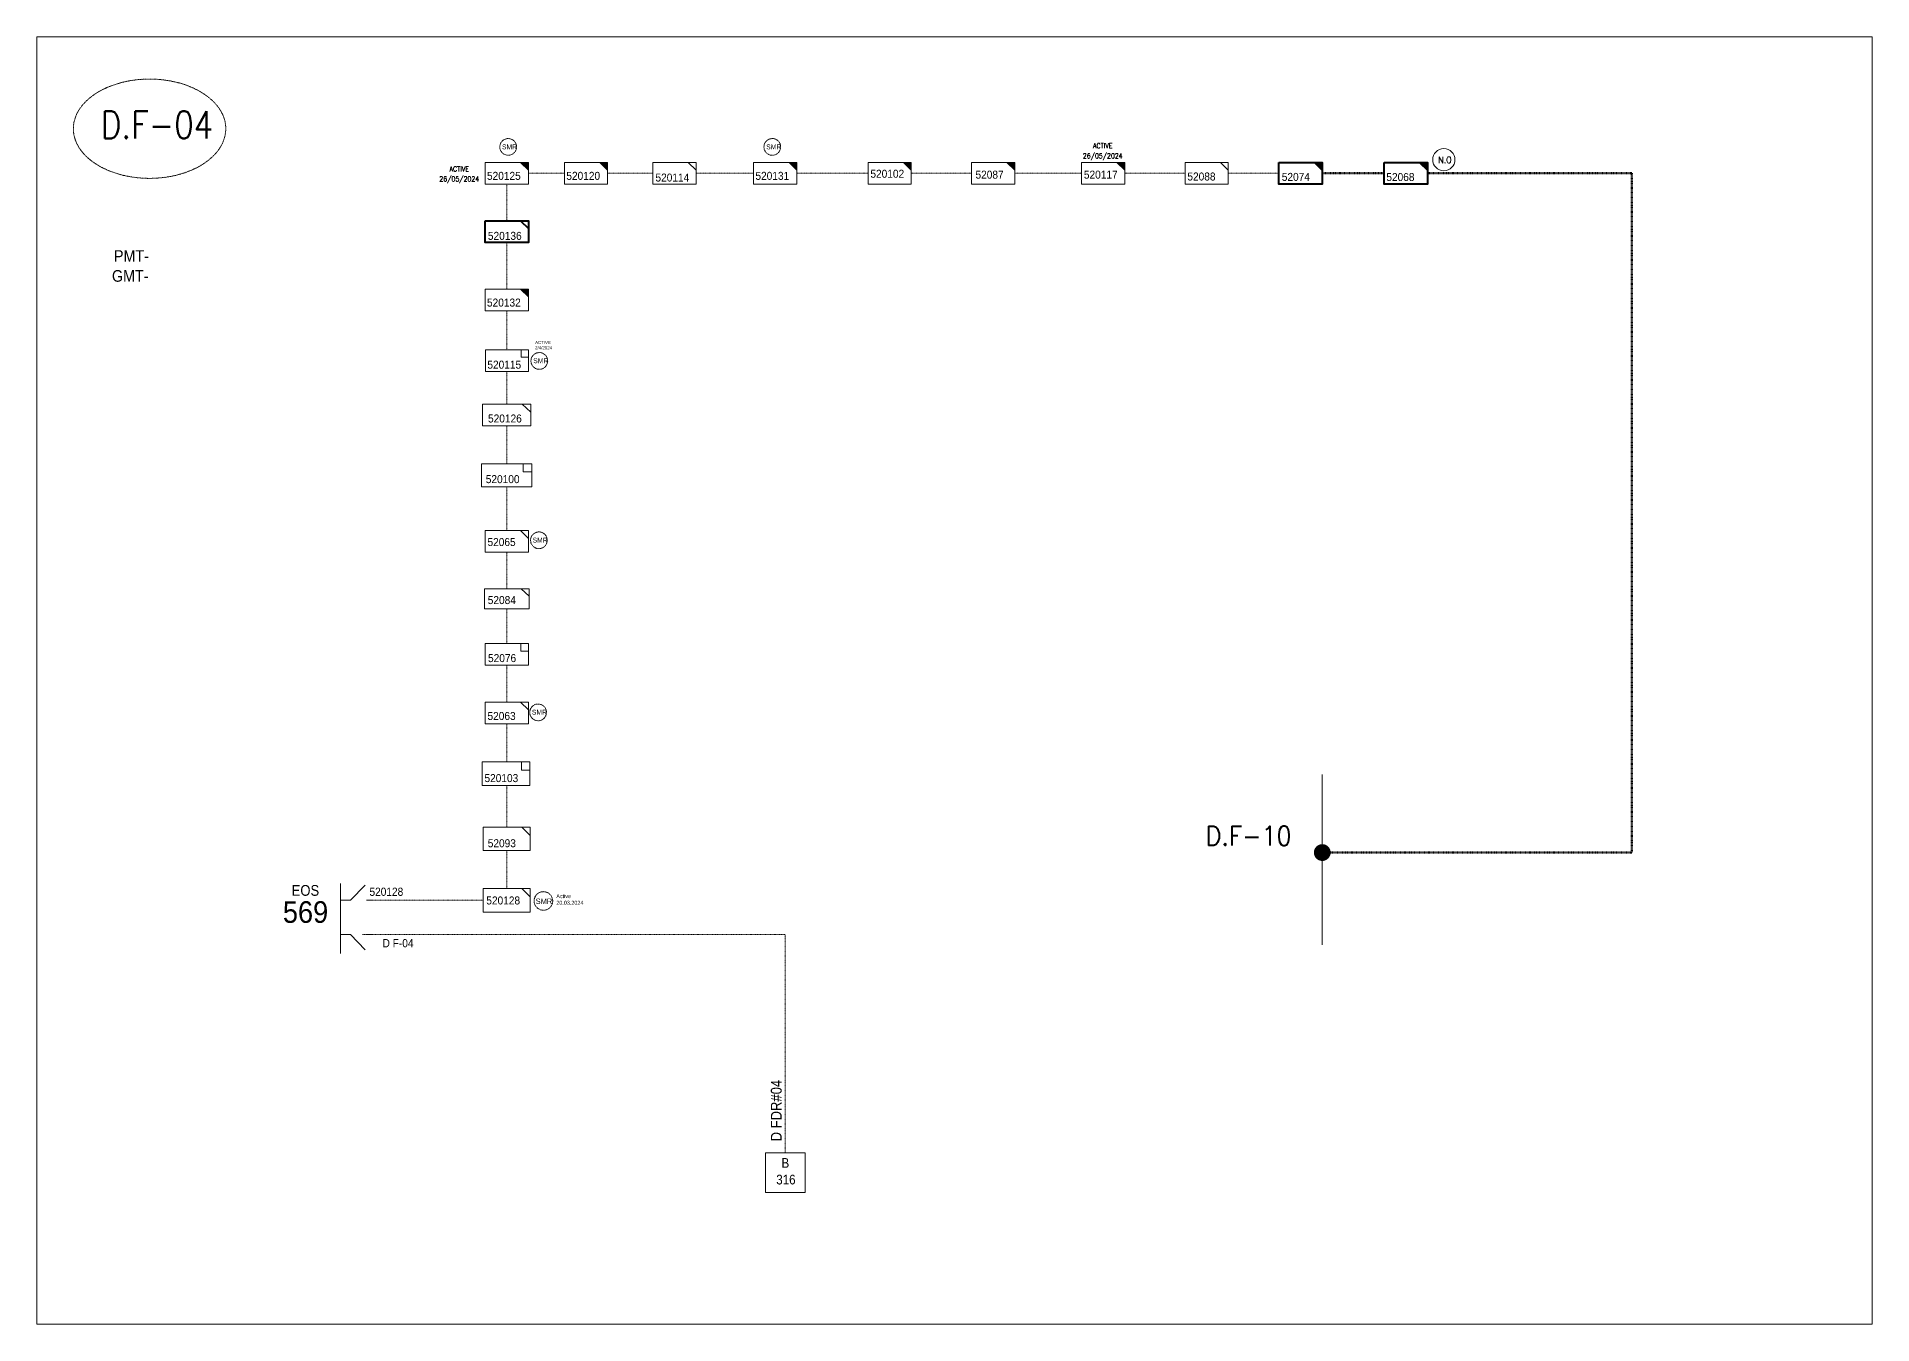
# Model space of a CAD drawing. Header units: metres. Extents: x 65984 to 144644, y -19036 to 23726.
# Drawn here: x 84420 to 85813, y 11581 to 12557 of the extents above; entities that cross this region are included whole.
import ezdxf
from ezdxf.enums import TextEntityAlignment as Align

# ---------------------------------------------------------------- set-up
doc = ezdxf.new("R2010")
doc.units = ezdxf.units.M
doc.header["$MEASUREMENT"] = 0
doc.linetypes.add('DGN Style 3', pattern=[0.013877, 0, -0.013877])
doc.layers.get('0').update_dxf_attribs({"color": 95, "lineweight": 40})
for name, color, linetype, lineweight in [('d_eos', 111, 'Continuous', 40), ('d_eos no', 121, 'Continuous', 40), ('d_switch', 95, 'Continuous', 40), ('d_tf no', 6, 'Continuous', 40), ('d_ug cable', 95, 'Continuous', 40), ('d_ug tf', 1, 'Continuous', 40), ('fedr no', 95, 'Continuous', 40), ('GRID STATION  04', 7, 'Continuous', 40), ('Level 37', 7, 'Continuous', 0), ('O H MAIN FEEDER', 4, 'Continuous', 100), ('SW N O', 114, 'Continuous', 30)]:
    doc.layers.add(name, color=color, linetype=linetype, lineweight=lineweight)
doc.styles.add('NASKHF', font='naskhf.shx', dxfattribs={"height": 8})
doc.styles.add('Style-Arial', font='arial.ttf')
doc.styles.add('Style-ENGINEERING', font='ENGINEERING.shx')
doc.styles.add('Style-msdefault', font='msdefault.shx')
doc.styles.add('Style-STANDARD', font='STANDARD.shx')

# ---------------------------------------------------------------- blocks, each defined once
blk = doc.blocks.new('TF_8')
at = {"color": 0, "linetype": 'ByBlock', "lineweight": -2}
blk.add_line((6.3, 4.95), (9.9, 1.35), dxfattribs=at)
blk.add_3dface([(-10.1, 4.95), (9.9, 4.95), (9.9, -5.05), (-10.1, -5.05)], dxfattribs=at)
blk = doc.blocks.new('exist.us-1000kva')
at = {"color": 0, "linetype": 'ByBlock', "lineweight": -2, "flags": 128}
blk.add_lwpolyline([(40, 12.9), (32.8, 20), (40, 20)], close=True, dxfattribs=at)
at = {"color": 0, "linetype": 'ByBlock', "lineweight": -2, "extrusion": (0, 0, -1)}
blk.add_solid([(-40, 12.9), (-32.8, 20), (-40, 20)], dxfattribs=at)
at = {"color": 0, "linetype": 'ByBlock', "lineweight": -2, "xscale": 2, "yscale": 2}
blk.add_blockref('TF_8', (20.2, 10.1), dxfattribs=at)
blk = doc.blocks.new('TF3')
at = {"color": 0, "linetype": 'ByBlock', "lineweight": -2}
for p, q in [((11.3, 9), (18.3, 9)), ((18.3, 9), (18.3, 2))]:
    blk.add_line(p, q, dxfattribs=at)
at = {"color": 0, "linetype": 'ByBlock', "lineweight": -2, "flags": 128}
blk.add_lwpolyline([(18.3, 2), (11.3, 2), (11.3, 9)], dxfattribs=at)
at = {"color": 0, "linetype": 'ByBlock', "lineweight": -2}
blk.add_3dface([(-21.7, 9), (18.3, 9), (18.3, -11), (-21.7, -11)], dxfattribs=at)
blk = doc.blocks.new('*U4128')
at = {"layer": 'SW N O', "color": 3, "lineweight": 13, "ltscale": 0.426762}
blk.add_circle((0, 0), 16.8, dxfattribs=at)
at = {"layer": 'SW N O', "color": 3, "lineweight": 13, "style": 'Style-STANDARD'}
blk.add_text('N.O', height=9.6, dxfattribs=at).set_placement((1.7, -0.2), align=Align.MIDDLE_CENTER)

msp = doc.modelspace()

# ---------------------------------------------------------------- hatches: boundary and pattern name
at = {"layer": 'd_ug cable', "linetype": 'DGN Style 3', "lineweight": 106}
h = msp.add_hatch(color=7, dxfattribs=at)
edge = h.paths.add_edge_path(flags=0)
edge.add_arc((85395.4, 11938.3), 6.38, 0, 360)

# ---------------------------------------------------------------- linework, layer by layer
at = {"layer": 'd_eos', "color": 7, "linetype": 'Continuous', "lineweight": 13, "ltscale": 1.047039}
for p, q in [((84650.7, 11914.8), (84650.7, 11861.8)), ((84658.3, 11902.1), (84669.5, 11913.6)), ((84650.7, 11902.1), (84658.3, 11902.1)), ((84670.5, 11902.1), (84675.2, 11902.1)), ((84650.7, 11876.1), (84658.3, 11876.1)), ((84658.3, 11876.1), (84669.5, 11864.6)), ((84670.5, 11876.1), (84675.2, 11876.1))]:
    msp.add_line(p, q, dxfattribs=at)
at = {"layer": 'd_ug cable', "color": 218, "linetype": 'DGN Style 3', "lineweight": 13}
for p, q in [((84793.3, 12453.4), (84820.6, 12453.4)), ((84853.5, 12453.4), (84887.6, 12453.4)), ((84920.5, 12453.4), (84964.1, 12453.4)), ((84996.9, 12453.4), (85050.9, 12453.4)), ((85083.7, 12453.4), (85129.3, 12453.4)), ((85162.1, 12453.4), (85212.8, 12453.4)), ((85245.6, 12453.4), (85291.3, 12453.4)), ((85324.2, 12453.4), (85362.5, 12453.4))]:
    msp.add_line(p, q, dxfattribs=at)
at = {"layer": 'd_ug cable', "color": 218, "linetype": 'DGN Style 3', "lineweight": 106}
msp.add_line((85395.3, 12453.4), (85442.3, 12453.4), dxfattribs=at)
at = {"layer": 'd_ug cable', "color": 218, "linetype": 'DGN Style 3', "lineweight": 106, "flags": 128}
msp.add_lwpolyline([(85395.4, 11938.3), (85630.2, 11938.3), (85630.2, 12453.4), (85475.2, 12453.4)], dxfattribs=at)
at = {"layer": 'd_ug cable', "color": 218, "linetype": 'DGN Style 3', "lineweight": 13, "flags": 128}
for points in [[(84776.9, 12417.4), (84776.9, 12445.2)], [(84776.9, 12365.5), (84776.9, 12401)], [(84776.9, 12319.6), (84776.9, 12349.1)], [(84776.9, 12278.3), (84776.9, 12303.2)], [(84776.9, 12233.2), (84776.9, 12261.9)], [(84776.9, 12182.5), (84776.9, 12215.6)], [(84776.9, 12138.2), (84776.9, 12166.1)], [(84776.9, 12096.8), (84776.9, 12123.1)], [(84776.9, 12052.5), (84776.9, 12080.4)], [(84776.9, 12007.2), (84776.9, 12036.1)], [(84776.9, 11957.7), (84776.9, 11989.1)], [(84776.9, 11911), (84776.9, 11939.8)], [(84675.2, 11902.1), (84759.1, 11902.1)], [(84988.1, 11710.7), (84988.1, 11876.1), (84667.5, 11876.1)]]:
    msp.add_lwpolyline(points, dxfattribs=at)
at = {"layer": 'd_ug cable', "color": 2, "linetype": 'DGN Style 3', "lineweight": 13}
for centre, radius in [((84778, 12473.4), 6.34), ((84978.3, 12473.4), 6.34), ((84801.6, 12311.1), 6.34), ((84801.3, 12175.1), 6.34), ((84800.7, 12044.6), 6.34), ((84804.7, 11901.6), 7.05)]:
    msp.add_circle(centre, radius, dxfattribs=at)
at = {"layer": 'fedr no', "color": 82, "linetype": 'DGN Style 3', "lineweight": 13, "true_color": 0x1dc70e}
msp.add_ellipse((84506, 12487.2), major_axis=(57.8, 0), ratio=0.651175, dxfattribs=at)
at = {"layer": 'GRID STATION  04', "color": 218, "linetype": 'Continuous', "lineweight": 13, "ltscale": 0.965996, "flags": 128}
msp.add_lwpolyline([(84973.1, 11710.7), (84973.1, 11680.6), (85003.2, 11680.6), (85003.2, 11710.7)], close=True, dxfattribs=at)
at = {"layer": 'O H MAIN FEEDER', "color": 1, "lineweight": 13, "ltscale": 0.817289}
msp.add_line((85395.4, 11868.4), (85395.4, 11997.5), dxfattribs=at)
at = {"layer": 'O H MAIN FEEDER', "color": 140, "lineweight": 13, "ltscale": 0.498271, "flags": 128}
msp.add_lwpolyline([(84420.4, 12557), (85812.5, 12557), (85812.5, 11580.6), (84420.4, 11580.6)], close=True, dxfattribs=at)

# ---------------------------------------------------------------- block references
at = {"layer": 'd_tf no', "color": 2, "linetype": 'Continuous', "lineweight": 13, "xscale": 0.8205015588112918, "yscale": 0.8205015588112918, "zscale": 0.5190031620046214, "rotation": 359.9999999999999}
msp.add_blockref('exist.us-1000kva', (85212.8, 12445.2), dxfattribs=at)
at = {"layer": 'd_ug tf', "color": 2, "linetype": 'Continuous', "lineweight": 13, "rotation": 359.9999999999999}
for name, p, xscale, yscale, zscale in [('exist.us-1000kva', (84760.5, 12445.2), 0.8205015588112918, 0.8205015588112918, 0.5190031620046214), ('exist.us-1000kva', (84964.1, 12445.2), 0.8205015588112918, 0.8205015588112918, 0.5190031620046214), ('TF3', (84778.5, 12312.2), 0.8202915104122351, 0.8202915104122351, 0.1581921637790085)]:
    msp.add_blockref(name, p, dxfattribs=dict(at, xscale=xscale, yscale=yscale, zscale=zscale))
at = {"layer": 'd_ug tf', "color": 218, "linetype": 'Continuous', "lineweight": 13, "rotation": 359.9999999999999}
for name, p, xscale, yscale, zscale in [('exist.us-1000kva', (84820.6, 12445.2), 0.8205015588112918, 0.8205015588112918, 0.5190031620046214), ('TF_8', (84904.2, 12453.5), 1.641003117622584, 1.641003117622584, 0.5190031620046214), ('exist.us-1000kva', (85050.9, 12445.2), 0.8205015588112918, 0.8205015588112918, 0.5190031620046214), ('exist.us-1000kva', (85129.3, 12445.2), 0.8205015588112918, 0.8205015588112918, 0.5190031620046214), ('exist.us-1000kva', (84760.5, 12349.1), 0.8205015588112918, 0.8205015588112918, 0.5190031620046214), ('TF_8', (84777.1, 12270.1), 1.831898349209491, 1.641003117622584, 0.5190031620046214), ('TF3', (84778.5, 12225.3), 0.9562687512586637, 0.8777198370892203, 0.1581921637790085), ('TF3', (84778.3, 12089.4), 0.8202915104122351, 0.8202915104122351, 0.1581921637790085), ('TF3', (84777.9, 11999), 0.9056021931965743, 0.9056021931965743, 0.1581921637790085)]:
    msp.add_blockref(name, p, dxfattribs=dict(at, xscale=xscale, yscale=yscale, zscale=zscale))
at = {"layer": 'd_ug tf', "color": 218, "linetype": 'Continuous', "lineweight": 13, "zscale": 0.5190031620046214}
for p, xscale, yscale in [((85307.9, 12453.5), 1.641003117622584, 1.641003117622584), ((84777.1, 12130.8), 1.68525251847384, 1.509638696923477), ((84777.1, 11948.8), 1.782716664485563, 1.782716664485563)]:
    msp.add_blockref('TF_8', p, dxfattribs=dict(at, xscale=xscale, yscale=yscale))
at = {"layer": 'd_ug tf', "color": 218, "linetype": 'Continuous', "lineweight": 40, "zscale": 0.5190031620046214, "rotation": 359.9999999999999}
for name, p, xscale, yscale in [('exist.us-1000kva', (85362.5, 12445.2), 0.8205015588112918, 0.8205015588112918), ('TF_8', (84777.1, 12409.3), 1.641003117622584, 1.641003117622584)]:
    msp.add_blockref(name, p, dxfattribs=dict(at, xscale=xscale, yscale=yscale))
at = {"layer": 'd_ug tf', "color": 206, "linetype": 'Continuous', "lineweight": 40, "xscale": 0.8205015588112918, "yscale": 0.8205015588112918, "zscale": 0.5190031620046214, "rotation": 359.9999999999999}
msp.add_blockref('exist.us-1000kva', (85442.3, 12445.2), dxfattribs=at)
at = {"layer": 'd_ug tf', "color": 2, "linetype": 'Continuous', "lineweight": 13, "zscale": 0.5190031620046214}
for p, xscale, yscale in [((84777.1, 12174.3), 1.641003117622584, 1.641003117622584), ((84777.1, 12044.3), 1.641003117622584, 1.641003117622584), ((84777.1, 11902.2), 1.782716664485563, 1.782716664485563)]:
    msp.add_blockref('TF_8', p, dxfattribs=dict(at, xscale=xscale, yscale=yscale))
at = {"layer": 'SW N O', "color": 3, "lineweight": 13, "xscale": 0.4995019603566093, "yscale": 0.4995019603566093, "zscale": 0.4995019603566093}
msp.add_blockref('*U4128', (85487.6, 12463.7), dxfattribs=at)

# ---------------------------------------------------------------- texts
at = {"layer": 'd_eos no', "color": 7, "linetype": 'Continuous', "lineweight": 13, "style": 'Style-Arial'}
for s, height, width, p in [('PMT-', 8.84, 0.88, (84479, 12395.1)), ('GMT-', 8.84, 0.88, (84477.5, 12380)), ('569', 16.4, 0.9, (84607.1, 11901.4))]:
    msp.add_text(s, height=height, dxfattribs=dict(at, width=width)).set_placement(p, align=Align.TOP_LEFT)
at = {"layer": 'd_switch', "color": 218, "linetype": 'Continuous', "lineweight": 13, "style": 'Style-ENGINEERING', "width": 0.921053}
msp.add_text('520128', height=6.23, dxfattribs=at).set_placement((84672.8, 11911.7), align=Align.TOP_LEFT)
msp.add_text('D F-04', height=6.23, rotation=0.0075, dxfattribs=at).set_placement((84706.2, 11872.7), align=Align.TOP_RIGHT)
at = {"layer": 'd_tf no', "color": 1, "linetype": 'Continuous', "lineweight": 40, "style": 'Style-msdefault', "width": 0.945946}
for height, p in [(3.72, (84773.3, 12475.3)), (3.72, (84973.7, 12475.3)), (3.72, (84797, 12313.1)), (3.72, (84796.5, 12177.1)), (3.72, (84796, 12046.6)), (4.13, (84798.8, 11903.4))]:
    msp.add_text('SMR', height=height, dxfattribs=at).set_placement(p, align=Align.TOP_LEFT)
at = {"layer": 'd_tf no', "color": 2, "linetype": 'Continuous', "lineweight": 13, "style": 'Style-msdefault', "width": 0.945946}
for s, p in [('520125', (84761.9, 12454.5)), ('520131', (84965.5, 12454.5)), ('520117', (85214.6, 12455.4)), ('52065', (84762.3, 12176.8)), ('52063', (84762.3, 12044.9))]:
    msp.add_text(s, height=6.07, dxfattribs=at).set_placement(p, align=Align.TOP_LEFT)
at = {"layer": 'd_tf no', "color": 218, "linetype": 'Continuous', "lineweight": 13, "style": 'Style-msdefault', "width": 0.945946}
for s, p in [('520120', (84822.1, 12454.5)), ('520114', (84889.7, 12453.2)), ('520102', (85052.7, 12456.1)), ('52087', (85132.4, 12455.4)), ('52088', (85293.1, 12454)), ('520132', (84761.9, 12358.4)), ('520126', (84762.7, 12270.5)), ('520100', (84761, 12224.5)), ('52084', (84762.5, 12132.8)), ('52076', (84762.7, 12088.8)), ('520103', (84760, 11997.8)), ('52093', (84762.5, 11948.4))]:
    msp.add_text(s, height=6.07, dxfattribs=at).set_placement(p, align=Align.TOP_LEFT)
at = {"layer": 'd_tf no', "color": 218, "linetype": 'Continuous', "lineweight": 40, "style": 'Style-msdefault', "width": 0.945946}
for s, p in [('52074', (85364.7, 12453.7)), ('520136', (84762.6, 12409))]:
    msp.add_text(s, height=6.07, dxfattribs=at).set_placement(p, align=Align.TOP_LEFT)
at = {"layer": 'd_tf no', "color": 206, "linetype": 'Continuous', "lineweight": 40, "style": 'Style-msdefault', "width": 0.945946}
msp.add_text('52068', height=6.07, dxfattribs=at).set_placement((85444, 12453.6), align=Align.TOP_LEFT)
at = {"layer": 'd_tf no', "color": 121, "linetype": 'Continuous', "lineweight": 13, "style": 'Style-msdefault', "width": 0.945946}
for s, p in [('520115', (84762.2, 12311.3)), ('520128', (84761.4, 11905))]:
    msp.add_text(s, height=6.07, dxfattribs=at).set_placement(p, align=Align.TOP_LEFT)
at = {"layer": 'd_tf no', "color": 111, "linetype": 'Continuous', "lineweight": 13, "char_height": 3.802, "attachment_point": 5, "line_spacing_factor": 1.2, "style": 'Style-STANDARD'}
for insert in [(85228.9, 12469.8), (84740.9, 12452.3)]:
    msp.add_mtext('\\H1x;\\W0.909091;ACTIVE\\P26/05/2024', dxfattribs=dict(at, insert=insert))
at = {"layer": 'd_tf no', "color": 121, "linetype": 'Continuous', "lineweight": 40, "attachment_point": 1, "style": 'NASKHF'}
for s, insert, char_height in [('\\Fmsdefault;\\H1x;\\W0.945946;ACTIVE\\P2/4/2024\\P', (84798.4, 12326.3), 2.413), ('\\Fmsdefault;\\H1x;\\W0.945946;Active\\P20.03.2024', (84814.5, 11906.7), 2.984)]:
    msp.add_mtext(s, dxfattribs=dict(at, insert=insert, char_height=char_height))
at = {"layer": 'fedr no', "color": 6, "linetype": 'Continuous', "lineweight": 13, "style": 'Style-STANDARD', "width": 0.909091}
msp.add_text('D.F-04', height=20.87, dxfattribs=at).set_placement((84511.7, 12490.2), align=Align.MIDDLE_CENTER)
at = {"layer": 'fedr no', "color": 6, "linetype": 'Continuous', "lineweight": 40, "insert": (85339.5, 11951), "char_height": 14.52, "attachment_point": 5, "style": 'Style-STANDARD'}
msp.add_mtext('D.F-10', dxfattribs=at)
at = {"layer": 'GRID STATION  04', "color": 218, "linetype": 'Continuous', "lineweight": 13, "style": 'Style-msdefault', "width": 0.9}
msp.add_text('D FDR#04', height=8.2, rotation=90, dxfattribs=at).set_placement((84977.2, 11719.3), align=Align.TOP_LEFT)
at = {"layer": 'GRID STATION  04', "color": 218, "linetype": 'Continuous', "lineweight": 13, "style": 'Style-msdefault', "width": 0.888889}
for s, p in [('316', (84981.3, 11694)), ('B', (84985.3, 11706.6))]:
    msp.add_text(s, height=7.38, dxfattribs=at).set_placement(p, align=Align.TOP_LEFT)
at = {"layer": 'Level 37', "color": 7, "linetype": 'Continuous', "lineweight": 13, "style": 'Style-msdefault', "width": 0.9}
msp.add_text('EOS', height=8.2, dxfattribs=at).set_placement((84613.8, 11913.7), align=Align.TOP_LEFT)

doc.saveas('drawing.dxf')
